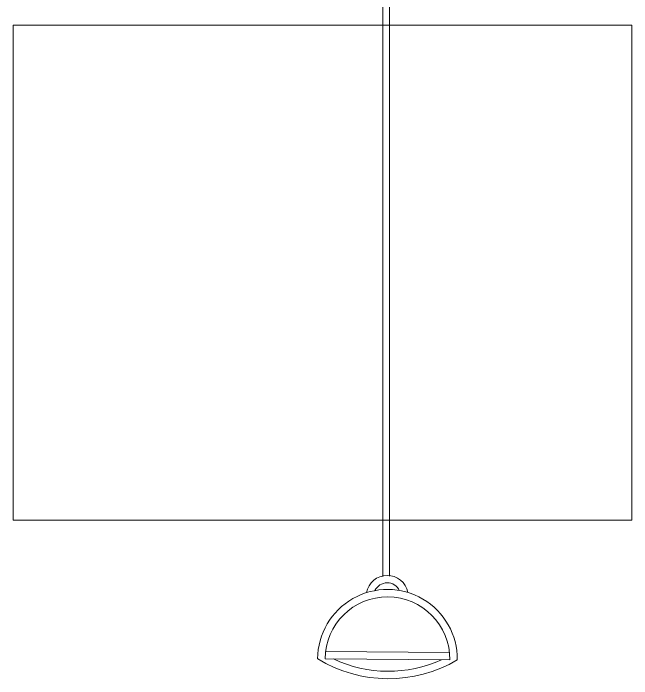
# Model space of a CAD drawing. Header units: metres. Extents: x 29 to 562, y -33 to 369.
# Drawn here: x 481.156 to 483.656, y 117.201 to 119.889 of the extents above; entities that cross this region are included whole.
import ezdxf

# ---------------------------------------------------------------- set-up
doc = ezdxf.new("R2010")
doc.units = ezdxf.units.M
doc.header["$LTSCALE"] = 2
for name, color, linetype, lineweight in [('A-GLAZ', 2, 'Continuous', 18), ('E-AIR', 160, 'Continuous', 5), ('j pisos', 251, 'Continuous', 9)]:
    doc.layers.add(name, color=color, linetype=linetype, lineweight=lineweight)

msp = doc.modelspace()

# ---------------------------------------------------------------- linework, layer by layer
at = {"layer": 'A-GLAZ'}
for p, q in [((483.6559, 119.8416), (481.1559, 119.8416)), ((481.1559, 119.8416), (481.1559, 117.8416)), ((483.6559, 117.8416), (483.6559, 119.8416)), ((481.1559, 117.8416), (483.6559, 117.8416))]:
    msp.add_line(p, q, dxfattribs=at)
at = {"layer": 'E-AIR'}
for p, q in [((482.6494, 117.6136), (482.6494, 120.536)), ((482.6765, 117.6148), (482.6765, 120.536))]:
    msp.add_line(p, q, dxfattribs=at)
at = {"layer": 'j pisos', "color": 5}
for p, q in [((482.9193, 117.3071), (482.4184, 117.3108)), ((482.9209, 117.2771), (482.4164, 117.2808))]:
    msp.add_line(p, q, dxfattribs=at)
for centre, radius, start, end in [((482.6674, 117.5338), 0.0843, 10.4964, 170.0407), ((482.6674, 117.5338), 0.0543, 25.4703, 155.0668), ((482.6686, 117.2789), 0.2823, 359.5052, 179.664), ((482.6686, 117.2789), 0.2523, 359.5846, 179.5846), ((482.6721, 117.7508), 0.5502, 238.7162, 300.4531), ((482.6721, 117.7508), 0.5502, 238.7162, 300.4531), ((482.6721, 117.7508), 0.5202, 244.692, 294.4772), ((482.6721, 117.7508), 0.5202, 244.692, 294.4772)]:
    msp.add_arc(centre, radius, start, end, dxfattribs=at)

doc.saveas('drawing.dxf')
